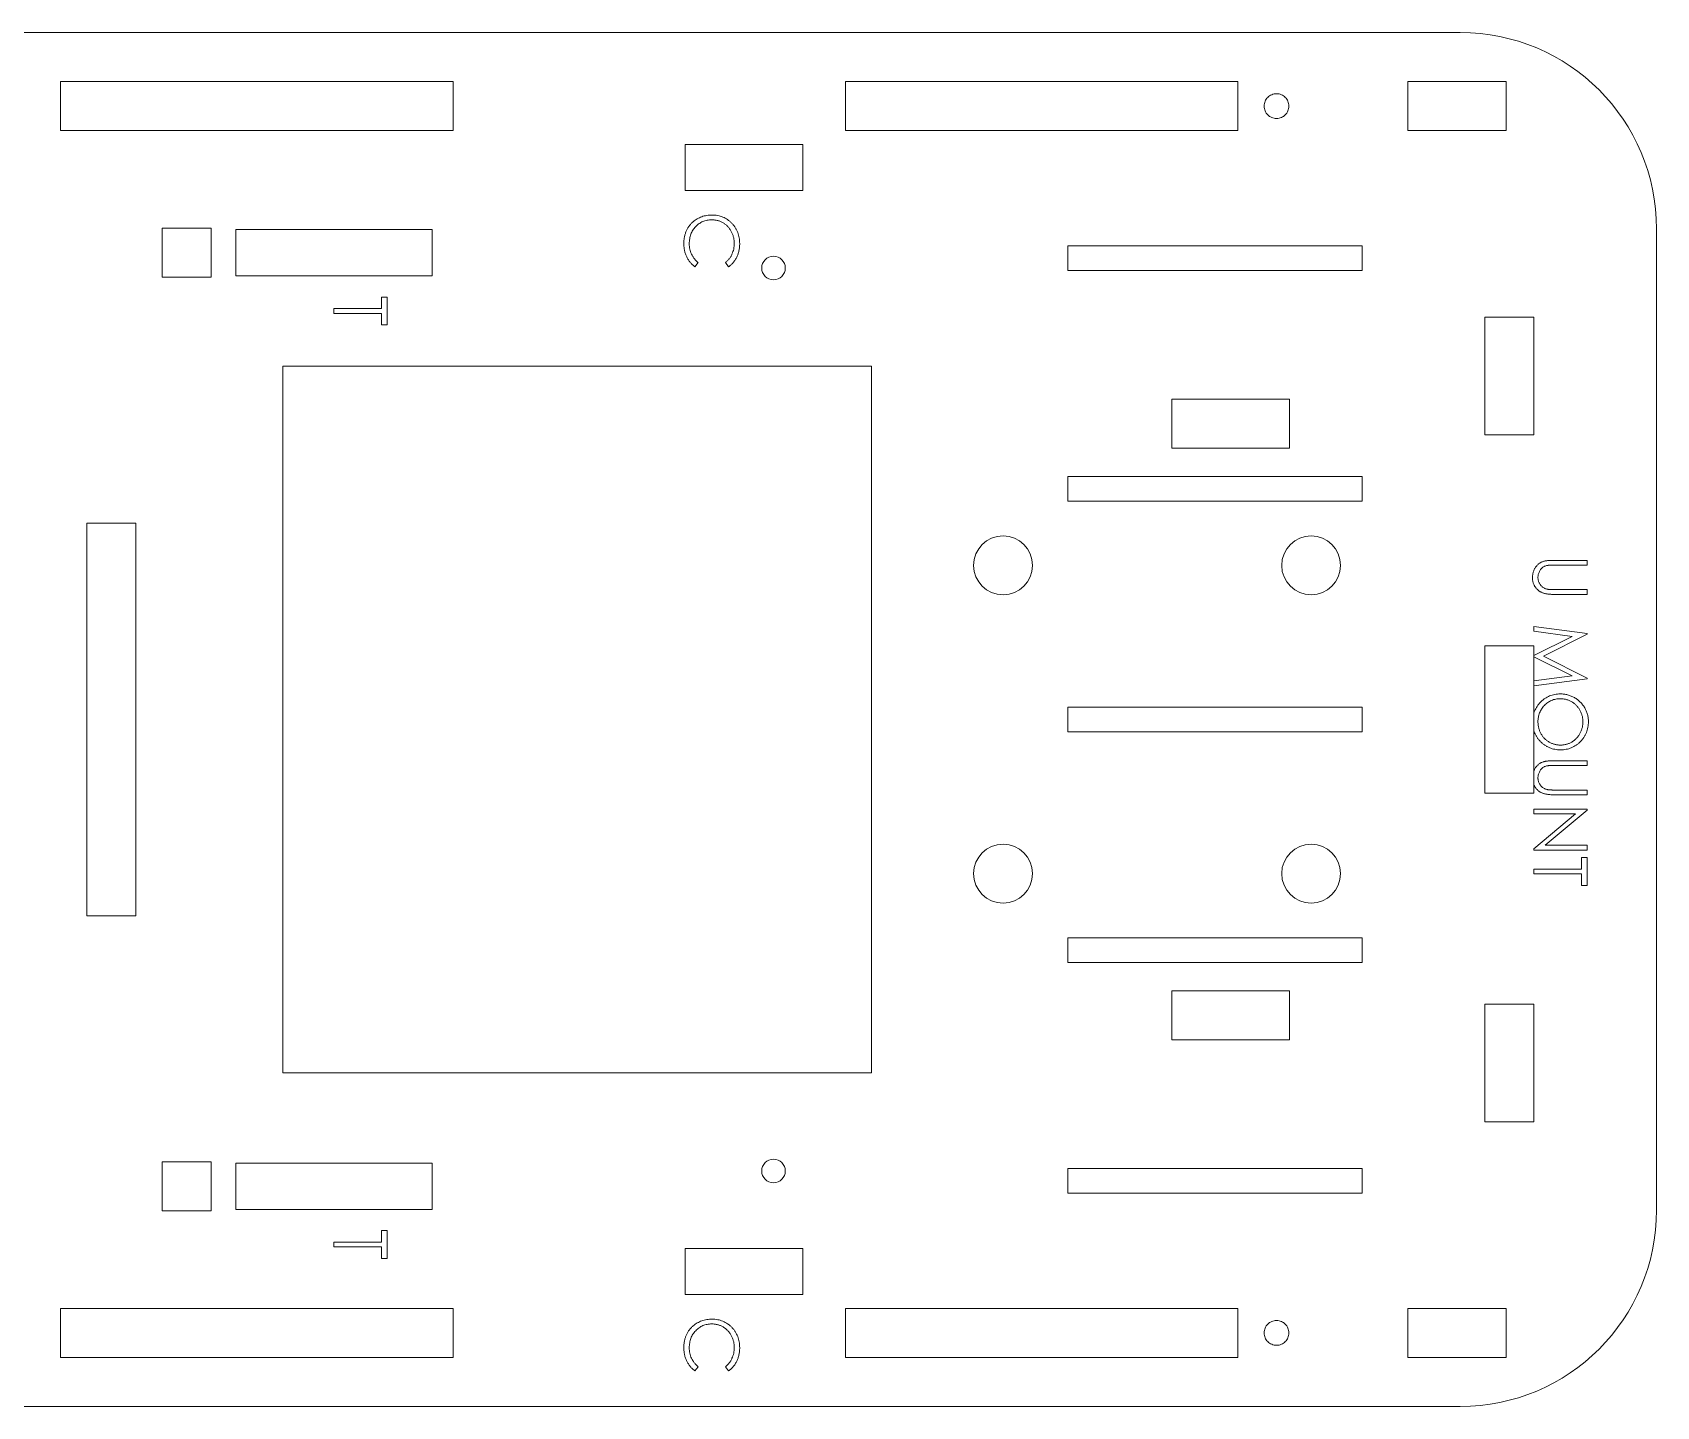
# Model space of a CAD drawing. Header units: inches. Extents: x -7.2 to 7.2, y -3.5 to 3.5.
# Drawn here: x -1.13 to 7.15, y -3.5 to 3.5 of the extents above; entities that cross this region are included whole.
import ezdxf

# ---------------------------------------------------------------- set-up
doc = ezdxf.new("R2010")
doc.units = ezdxf.units.IN
doc.header["$MEASUREMENT"] = 0
doc.linetypes.add('CENTERX2', pattern=[0.8, 0.5, -0.1, 0.1, -0.1])

msp = doc.modelspace()

# ---------------------------------------------------------------- linework, layer by layer
at = {"color": 1, "linetype": 'Continuous', "lineweight": 5}
for p, q in [((6.15, 3.5), (-6.15, 3.5)), ((1.0167, 3.25), (-0.9833, 3.25)), ((-0.9833, 3), (-0.9833, 3.25)), ((1.0167, 3.25), (-0.9833, 3.25)), ((-0.9833, 3.25), (-0.9833, 3)), ((1.0167, 3), (1.0167, 3.25)), ((1.0167, 3), (1.0167, 3.25)), ((5.0167, 3.25), (3.0167, 3.25)), ((3.0167, 3), (3.0167, 3.25)), ((5.0167, 3.25), (3.0167, 3.25)), ((3.0167, 3.25), (3.0167, 3)), ((5.0167, 3), (5.0167, 3.25)), ((5.0167, 3), (5.0167, 3.25)), ((6.3833, 3.25), (5.8833, 3.25)), ((5.8833, 3.25), (5.8833, 3)), ((6.3833, 3), (6.3833, 3.25)), ((1.0167, 3), (-0.9833, 3)), ((-0.9833, 3), (1.0167, 3)), ((5.0167, 3), (3.0167, 3)), ((3.0167, 3), (5.0167, 3)), ((5.8833, 3), (6.3833, 3)), ((2.2, 2.93), (2.2, 2.695)), ((2.8, 2.93), (2.2, 2.93)), ((2.8, 2.695), (2.8, 2.93)), ((2.2, 2.695), (2.8, 2.695)), ((-0.215, 2.5031), (-0.465, 2.5031)), ((-0.465, 2.5031), (-0.465, 2.2531)), ((-0.215, 2.2531), (-0.215, 2.5031)), ((-0.09, 2.4961), (-0.09, 2.2601)), ((0.91, 2.4961), (-0.09, 2.4961)), ((0.91, 2.2601), (0.91, 2.4961)), ((7.15, -2.5), (7.15, 2.5)), ((5.65, 2.4125), (4.15, 2.4125)), ((4.15, 2.4125), (4.15, 2.2875)), ((5.65, 2.2875), (5.65, 2.4125)), ((-0.465, 2.2531), (-0.215, 2.2531)), ((-0.09, 2.2601), (0.91, 2.2601)), ((4.15, 2.2875), (5.65, 2.2875)), ((6.525, 2.05), (6.275, 2.05)), ((6.275, 2.05), (6.275, 1.45)), ((6.525, 1.45), (6.525, 2.05)), ((3.15, 1.8), (0.15, 1.8)), ((0.15, 1.8), (0.15, -1.8)), ((3.15, -1.8), (3.15, 1.8)), ((5.28, 1.632), (4.68, 1.632)), ((4.68, 1.632), (4.68, 1.382)), ((5.28, 1.382), (5.28, 1.632)), ((6.275, 1.45), (6.525, 1.45)), ((4.68, 1.382), (5.28, 1.382)), ((5.65, 1.2375), (4.15, 1.2375)), ((4.15, 1.2375), (4.15, 1.1125)), ((5.65, 1.1125), (5.65, 1.2375)), ((4.15, 1.1125), (5.65, 1.1125)), ((-0.6, 1), (-0.85, 1)), ((-0.85, 1), (-0.85, -1)), ((-0.6, -1), (-0.6, 1)), ((6.525, 0.375), (6.275, 0.375)), ((6.275, 0.375), (6.275, -0.375)), ((6.525, -0.375), (6.525, 0.375)), ((5.65, 0.0625), (4.15, 0.0625)), ((4.15, 0.0625), (4.15, -0.0625)), ((5.65, -0.0625), (5.65, 0.0625)), ((4.15, -0.0625), (5.65, -0.0625)), ((6.275, -0.375), (6.525, -0.375)), ((6.525, -0.6649), (6.525, -0.6594)), ((-0.85, -1), (-0.6, -1)), ((5.65, -1.1125), (4.15, -1.1125)), ((4.15, -1.1125), (4.15, -1.2375)), ((5.65, -1.2375), (5.65, -1.1125)), ((4.15, -1.2375), (5.65, -1.2375)), ((5.28, -1.382), (4.68, -1.382)), ((4.68, -1.382), (4.68, -1.632)), ((5.28, -1.632), (5.28, -1.382)), ((6.525, -1.45), (6.275, -1.45)), ((6.275, -1.45), (6.275, -2.05)), ((6.525, -2.05), (6.525, -1.45)), ((4.68, -1.632), (5.28, -1.632)), ((0.15, -1.8), (3.15, -1.8)), ((6.275, -2.05), (6.525, -2.05)), ((-0.215, -2.2531), (-0.465, -2.2531)), ((-0.465, -2.2531), (-0.465, -2.5031)), ((-0.215, -2.5031), (-0.215, -2.2531)), ((0.91, -2.2601), (-0.09, -2.2601)), ((-0.09, -2.2601), (-0.09, -2.4961)), ((0.91, -2.4961), (0.91, -2.2601)), ((5.65, -2.2875), (4.15, -2.2875)), ((4.15, -2.2875), (4.15, -2.4125)), ((5.65, -2.4125), (5.65, -2.2875)), ((4.15, -2.4125), (5.65, -2.4125)), ((-0.465, -2.5031), (-0.215, -2.5031)), ((-0.09, -2.4961), (0.91, -2.4961)), ((2.8, -2.695), (2.2, -2.695)), ((2.2, -2.695), (2.2, -2.93)), ((2.8, -2.93), (2.8, -2.695)), ((2.2, -2.93), (2.8, -2.93)), ((1.0167, -3), (-0.9833, -3)), ((-0.9833, -3.25), (-0.9833, -3)), ((1.0167, -3), (-0.9833, -3)), ((-0.9833, -3), (-0.9833, -3.25)), ((1.0167, -3.25), (1.0167, -3)), ((1.0167, -3.25), (1.0167, -3)), ((5.0167, -3), (3.0167, -3)), ((3.0167, -3.25), (3.0167, -3)), ((5.0167, -3), (3.0167, -3)), ((3.0167, -3), (3.0167, -3.25)), ((5.0167, -3.25), (5.0167, -3)), ((5.0167, -3.25), (5.0167, -3)), ((6.3833, -3), (5.8833, -3)), ((5.8833, -3), (5.8833, -3.25)), ((6.3833, -3.25), (6.3833, -3)), ((1.0167, -3.25), (-0.9833, -3.25)), ((-0.9833, -3.25), (1.0167, -3.25)), ((5.0167, -3.25), (3.0167, -3.25)), ((3.0167, -3.25), (5.0167, -3.25)), ((5.8833, -3.25), (6.3833, -3.25)), ((-6.15, -3.5), (6.15, -3.5))]:
    msp.add_line(p, q, dxfattribs=at)
at = {"color": 2, "linetype": 'Continuous', "lineweight": 5}
for p, q in [((2.266, 2.3274), (2.2499, 2.3061)), ((2.4211, 2.3061), (2.4049, 2.3274)), ((0.6531, 2.1524), (0.6808, 2.1524)), ((0.6531, 2.0934), (0.6531, 2.1524)), ((0.6808, 2.1524), (0.6808, 2.0101)), ((0.41, 2.0691), (0.41, 2.0934)), ((0.41, 2.0934), (0.6531, 2.0934)), ((0.6531, 2.0691), (0.41, 2.0691)), ((0.6531, 2.0101), (0.6531, 2.0691)), ((0.6808, 2.0101), (0.6531, 2.0101)), ((6.6323, 0.8108), (6.7958, 0.8108)), ((6.7958, 0.7865), (6.6336, 0.7865)), ((6.7958, 0.8108), (6.7958, 0.7865)), ((6.7958, 0.6372), (6.6323, 0.6372)), ((6.6336, 0.6615), (6.7958, 0.6615)), ((6.7958, 0.6615), (6.7958, 0.6372)), ((6.525, 0.474), (6.7958, 0.4382)), ((6.525, 0.4495), (6.525, 0.474)), ((6.7203, 0.4236), (6.525, 0.4495)), ((6.525, 0.3255), (6.7203, 0.4236)), ((6.7958, 0.4347), (6.5736, 0.3229)), ((6.7958, 0.4382), (6.7958, 0.4347)), ((6.7199, 0.2222), (6.525, 0.32)), ((6.5736, 0.3229), (6.7958, 0.2114)), ((6.525, 0.1963), (6.7199, 0.2222)), ((6.7958, 0.2078), (6.525, 0.1719)), ((6.7958, 0.2114), (6.7958, 0.2078)), ((6.6323, -0.2101), (6.7958, -0.2101)), ((6.7958, -0.2344), (6.6336, -0.2344)), ((6.7958, -0.2101), (6.7958, -0.2344)), ((6.7958, -0.3837), (6.6323, -0.3837)), ((6.6336, -0.3594), (6.7958, -0.3594)), ((6.7958, -0.3594), (6.7958, -0.3837)), ((6.525, -0.4566), (6.7958, -0.4566)), ((6.525, -0.4809), (6.525, -0.4566)), ((6.525, -0.6594), (6.7377, -0.4809)), ((6.7377, -0.4809), (6.525, -0.4809)), ((6.7958, -0.4617), (6.5827, -0.6406)), ((6.7958, -0.4566), (6.7958, -0.4617)), ((6.5827, -0.6406), (6.7958, -0.6406)), ((6.7958, -0.6406), (6.7958, -0.6649)), ((6.7958, -0.6649), (6.525, -0.6649)), ((6.7681, -0.7031), (6.7958, -0.7031)), ((6.7681, -0.7622), (6.7681, -0.7031)), ((6.7958, -0.7031), (6.7958, -0.8455)), ((6.525, -0.7865), (6.525, -0.7622)), ((6.525, -0.7622), (6.7681, -0.7622)), ((6.7681, -0.7865), (6.525, -0.7865)), ((6.7681, -0.8455), (6.7681, -0.7865)), ((6.7958, -0.8455), (6.7681, -0.8455)), ((0.6531, -2.6037), (0.6808, -2.6037)), ((0.6531, -2.6627), (0.6531, -2.6037)), ((0.6808, -2.6037), (0.6808, -2.7461)), ((0.41, -2.687), (0.41, -2.6627)), ((0.41, -2.6627), (0.6531, -2.6627)), ((0.6531, -2.687), (0.41, -2.687)), ((0.6531, -2.7461), (0.6531, -2.687)), ((0.6808, -2.7461), (0.6531, -2.7461)), ((2.266, -3.2976), (2.2499, -3.3189)), ((2.4211, -3.3189), (2.4049, -3.2976))]:
    msp.add_line(p, q, dxfattribs=at)
at = {"color": 1, "linetype": 'CENTERX2', "lineweight": 5}
for centre in [(5.2135, 3.125), (5.2135, -3.125)]:
    msp.add_circle(centre, 0.063, dxfattribs=at)
at = {"color": 1, "linetype": 'Continuous', "lineweight": 5}
for centre, radius in [((2.65, 2.3), 0.06), ((3.82, 0.785), 0.15), ((5.39, 0.785), 0.15), ((3.82, -0.785), 0.15), ((5.39, -0.785), 0.15), ((2.65, -2.3), 0.06)]:
    msp.add_circle(centre, radius, dxfattribs=at)
for centre, start, end in [((6.15, 2.5), 0, 90), ((6.15, -2.5), 270, 0)]:
    msp.add_arc(centre, 1, start, end, dxfattribs=at)
at = {"color": 2, "linetype": 'Continuous', "lineweight": 5}
for points, knots in [([(2.2404, 2.5357), (2.2438, 2.5384), (2.2505, 2.5439), (2.2613, 2.5508), (2.2727, 2.5568), (2.2845, 2.5616), (2.2969, 2.5654), (2.3098, 2.568), (2.3232, 2.5697), (2.3324, 2.5699), (2.337, 2.57)], [0, 0, 0, 0, 0.1243285, 0.247156, 0.3687797, 0.4907339, 0.6136138, 0.7389576, 0.8673106, 1, 1, 1, 1]), ([(2.337, 2.57), (2.3419, 2.5699), (2.3514, 2.5696), (2.3655, 2.5676), (2.379, 2.5644), (2.3919, 2.5599), (2.4041, 2.554), (2.4158, 2.5468), (2.4269, 2.5383), (2.4373, 2.5286), (2.4468, 2.5179), (2.4551, 2.5065), (2.4621, 2.4944), (2.4679, 2.4817), (2.4723, 2.4682), (2.4755, 2.4542), (2.4774, 2.4394), (2.4777, 2.4294), (2.4778, 2.4243)], [0, 0, 0, 0, 0.064556, 0.127011, 0.18795, 0.247928, 0.307764, 0.368249, 0.429483, 0.492755, 0.556268, 0.618226, 0.679663, 0.741252, 0.80342, 0.866819, 0.93233, 1, 1, 1, 1]), ([(2.1931, 2.4239), (2.1931, 2.4269), (2.1931, 2.4326), (2.1938, 2.4411), (2.1947, 2.4494), (2.196, 2.4574), (2.1976, 2.4653), (2.1997, 2.4728), (2.202, 2.4802), (2.2048, 2.4873), (2.2079, 2.4942), (2.2115, 2.5008), (2.2154, 2.5072), (2.2196, 2.5134), (2.2243, 2.5193), (2.2293, 2.525), (2.2346, 2.5305), (2.2385, 2.5339), (2.2404, 2.5357)], [0, 0, 0, 0, 0.0696628, 0.1377496, 0.2039167, 0.2687799, 0.3324137, 0.3947535, 0.45618, 0.5169956, 0.5773959, 0.6371983, 0.6969992, 0.7567562, 0.8165539, 0.876948, 0.9381318, 1, 1, 1, 1]), ([(2.3351, 2.5457), (2.3311, 2.5456), (2.3233, 2.5454), (2.3118, 2.5437), (2.3007, 2.5411), (2.2903, 2.5372), (2.2802, 2.5324), (2.2708, 2.5264), (2.2617, 2.5194), (2.2534, 2.5113), (2.2458, 2.5024), (2.2391, 2.4929), (2.2335, 2.4828), (2.2288, 2.4722), (2.2252, 2.461), (2.2227, 2.4492), (2.2211, 2.4368), (2.2209, 2.4284), (2.2208, 2.4241)], [0, 0, 0, 0, 0.064323, 0.12629, 0.186726, 0.246146, 0.305576, 0.365429, 0.426326, 0.48884, 0.551725, 0.613919, 0.675484, 0.737334, 0.800229, 0.864502, 0.931041, 1, 1, 1, 1]), ([(2.45, 2.4258), (2.45, 2.4285), (2.4499, 2.4339), (2.4491, 2.4419), (2.4479, 2.4498), (2.4462, 2.4575), (2.444, 2.4651), (2.4415, 2.4725), (2.4383, 2.4797), (2.4347, 2.4868), (2.4307, 2.4936), (2.4264, 2.5), (2.4217, 2.5061), (2.4167, 2.5117), (2.4114, 2.5169), (2.4057, 2.5218), (2.3997, 2.5262), (2.3934, 2.5303), (2.3868, 2.5339), (2.3801, 2.5371), (2.3731, 2.5398), (2.3659, 2.5419), (2.3585, 2.5436), (2.3509, 2.5448), (2.3431, 2.5456), (2.3378, 2.5457), (2.3351, 2.5457)], [0, 0, 0, 0, 0.043958, 0.087509, 0.130473, 0.173052, 0.215425, 0.257675, 0.300181, 0.343153, 0.38596, 0.427724, 0.468859, 0.509536, 0.549725, 0.589825, 0.630254, 0.67072, 0.711239, 0.751608, 0.791759, 0.832446, 0.873309, 0.914536, 0.95692, 1, 1, 1, 1]), ([(2.2499, 2.3061), (2.2477, 2.3078), (2.2432, 2.3112), (2.237, 2.3168), (2.2312, 2.3226), (2.2258, 2.3288), (2.2206, 2.3352), (2.216, 2.342), (2.2117, 2.3491), (2.2078, 2.3564), (2.2043, 2.3641), (2.2013, 2.372), (2.1988, 2.3801), (2.1967, 2.3885), (2.195, 2.397), (2.1939, 2.4058), (2.1932, 2.4148), (2.1931, 2.4209), (2.1931, 2.4239)], [0, 0, 0, 0, 0.061672, 0.123049, 0.183469, 0.243719, 0.304269, 0.364851, 0.425591, 0.487034, 0.548861, 0.611156, 0.673539, 0.73697, 0.800792, 0.866017, 0.932103, 1, 1, 1, 1]), ([(2.2208, 2.4241), (2.221, 2.4194), (2.2212, 2.4101), (2.2234, 2.3964), (2.2269, 2.3834), (2.2319, 2.3709), (2.2383, 2.359), (2.2461, 2.3478), (2.2553, 2.3371), (2.2624, 2.3307), (2.266, 2.3274)], [0, 0, 0, 0, 0.128515, 0.252949, 0.374755, 0.49594, 0.617181, 0.740909, 0.867811, 1, 1, 1, 1]), ([(2.4049, 2.3274), (2.4067, 2.3289), (2.4103, 2.3319), (2.4153, 2.3368), (2.42, 2.3418), (2.4245, 2.3471), (2.4284, 2.3526), (2.4322, 2.3583), (2.4355, 2.3643), (2.4396, 2.3726), (2.4438, 2.3834), (2.4474, 2.397), (2.4496, 2.4112), (2.4499, 2.4209), (2.45, 2.4258)], [0, 0, 0, 0, 0.063163, 0.125475, 0.187121, 0.248294, 0.309295, 0.36985, 0.430973, 0.492456, 0.616148, 0.740844, 0.868183, 1, 1, 1, 1]), ([(2.4778, 2.4243), (2.4777, 2.4212), (2.4777, 2.415), (2.4769, 2.4059), (2.4757, 2.397), (2.4741, 2.3884), (2.4721, 2.3799), (2.4695, 2.3717), (2.4664, 2.3638), (2.463, 2.356), (2.459, 2.3486), (2.4548, 2.3415), (2.4501, 2.3347), (2.4451, 2.3283), (2.4396, 2.3222), (2.4339, 2.3164), (2.4277, 2.3111), (2.4233, 2.3078), (2.4211, 2.3061)], [0, 0, 0, 0, 0.068544, 0.135676, 0.201205, 0.265669, 0.329637, 0.392763, 0.455062, 0.517479, 0.579139, 0.640086, 0.700207, 0.759818, 0.819637, 0.879361, 0.939515, 1, 1, 1, 1]), ([(6.5181, 0.7213), (6.5181, 0.7239), (6.5182, 0.729), (6.5189, 0.7365), (6.5202, 0.7438), (6.5218, 0.7508), (6.5241, 0.7574), (6.5267, 0.7638), (6.53, 0.7699), (6.5336, 0.7757), (6.5376, 0.7811), (6.5421, 0.7861), (6.5468, 0.7906), (6.5518, 0.7946), (6.5572, 0.7982), (6.5629, 0.8012), (6.5689, 0.8039), (6.5731, 0.8052), (6.5752, 0.8059)], [0, 0, 0, 0, 0.071175, 0.139644, 0.206317, 0.271373, 0.335418, 0.398076, 0.460608, 0.52297, 0.584716, 0.644895, 0.704291, 0.762998, 0.821087, 0.880104, 0.939388, 1, 1, 1, 1]), ([(6.5975, 0.7854), (6.595, 0.785), (6.5901, 0.7842), (6.583, 0.7822), (6.5767, 0.7794), (6.5709, 0.7761), (6.5657, 0.7718), (6.5609, 0.7666), (6.5567, 0.7604), (6.5529, 0.7534), (6.5498, 0.7458), (6.5475, 0.7382), (6.5461, 0.7304), (6.5459, 0.7252), (6.5458, 0.7227)], [0, 0, 0, 0, 0.086327, 0.16779, 0.244467, 0.318486, 0.392246, 0.469994, 0.553842, 0.64429, 0.736838, 0.826144, 0.913667, 1, 1, 1, 1]), ([(6.5752, 0.8059), (6.5766, 0.8063), (6.5798, 0.8072), (6.5849, 0.8081), (6.5909, 0.8089), (6.5976, 0.8097), (6.6052, 0.8101), (6.6135, 0.8105), (6.6226, 0.8108), (6.6289, 0.8108), (6.6323, 0.8108)], [0, 0, 0, 0, 0.07813, 0.169465, 0.274335, 0.39211, 0.523687, 0.668365, 0.827132, 1, 1, 1, 1]), ([(6.6336, 0.7865), (6.6313, 0.7865), (6.6269, 0.7865), (6.6207, 0.7864), (6.6152, 0.7863), (6.6103, 0.7862), (6.6062, 0.786), (6.6027, 0.7859), (6.5999, 0.7857), (6.5982, 0.7855), (6.5975, 0.7854)], [0, 0, 0, 0, 0.191079, 0.362605, 0.516099, 0.650038, 0.765977, 0.862374, 0.940842, 1, 1, 1, 1]), ([(6.6323, 0.6372), (6.6293, 0.6372), (6.6236, 0.6372), (6.6151, 0.6375), (6.6071, 0.6381), (6.5996, 0.6389), (6.5924, 0.6397), (6.5858, 0.641), (6.5795, 0.6423), (6.5736, 0.6439), (6.5681, 0.6459), (6.5627, 0.6482), (6.5576, 0.651), (6.5526, 0.6543), (6.5478, 0.6579), (6.5432, 0.662), (6.5387, 0.6665), (6.5345, 0.6714), (6.5307, 0.6766), (6.5273, 0.6822), (6.5244, 0.6881), (6.5221, 0.6942), (6.5203, 0.7006), (6.519, 0.7073), (6.5182, 0.7142), (6.5181, 0.7189), (6.5181, 0.7213)], [0, 0, 0, 0, 0.054849, 0.10704, 0.156951, 0.203957, 0.248404, 0.290446, 0.330373, 0.367763, 0.403841, 0.439849, 0.476289, 0.51278, 0.550262, 0.588152, 0.62741, 0.667737, 0.708183, 0.748633, 0.78881, 0.829491, 0.870394, 0.912229, 0.955554, 1, 1, 1, 1]), ([(6.5458, 0.7227), (6.5459, 0.7204), (6.5461, 0.716), (6.5471, 0.7095), (6.549, 0.7031), (6.5513, 0.6969), (6.5545, 0.691), (6.5582, 0.6856), (6.5624, 0.6806), (6.5671, 0.6762), (6.5725, 0.6723), (6.5783, 0.669), (6.5847, 0.6663), (6.5892, 0.6649), (6.5915, 0.6642)], [0, 0, 0, 0, 0.082876, 0.165273, 0.247718, 0.331469, 0.415206, 0.496278, 0.577562, 0.658179, 0.739704, 0.823824, 0.909492, 1, 1, 1, 1]), ([(6.5915, 0.6642), (6.5925, 0.664), (6.5946, 0.6635), (6.5982, 0.663), (6.6024, 0.6625), (6.6074, 0.6621), (6.613, 0.6618), (6.6192, 0.6616), (6.6262, 0.6615), (6.631, 0.6615), (6.6336, 0.6615)], [0, 0, 0, 0, 0.069835, 0.155621, 0.257802, 0.373811, 0.506402, 0.655564, 0.820079, 1, 1, 1, 1]), ([(6.525, 0.0336), (6.526, 0.0367), (6.5287, 0.0441), (6.534, 0.0553), (6.5411, 0.0672), (6.5496, 0.0784), (6.5592, 0.089), (6.5697, 0.0986), (6.5808, 0.1071), (6.5926, 0.1142), (6.6049, 0.1201), (6.6177, 0.1247), (6.6311, 0.1278), (6.645, 0.1299), (6.6544, 0.1301), (6.6592, 0.1302)], [0.2095094, 0.2095094, 0.2095094, 0.2095094, 0.2534751, 0.314589, 0.3760953, 0.4388449, 0.5030903, 0.56732, 0.6296819, 0.6909805, 0.7514363, 0.8119927, 0.8731418, 0.9356315, 1, 1, 1, 1]), ([(6.6593, 0.1059), (6.6554, 0.1058), (6.6477, 0.1056), (6.6364, 0.1039), (6.6256, 0.1013), (6.6153, 0.0974), (6.6053, 0.0926), (6.5959, 0.0867), (6.587, 0.0796), (6.5786, 0.0716), (6.5709, 0.0628), (6.5642, 0.0535), (6.5585, 0.0437), (6.5539, 0.0335), (6.5502, 0.0229), (6.5477, 0.0118), (6.5461, 0.0002), (6.5459, -0.0076), (6.5458, -0.0116)], [0, 0, 0, 0, 0.064504, 0.126899, 0.187747, 0.24815, 0.308586, 0.369583, 0.431827, 0.49618, 0.560668, 0.623504, 0.68526, 0.746537, 0.808327, 0.870486, 0.934317, 1, 1, 1, 1]), ([(6.6592, 0.1302), (6.6624, 0.1302), (6.6688, 0.1301), (6.6784, 0.1291), (6.6877, 0.1277), (6.6969, 0.1256), (6.7059, 0.1229), (6.7147, 0.1196), (6.7233, 0.1159), (6.7317, 0.1114), (6.7398, 0.1065), (6.7475, 0.1012), (6.7547, 0.0954), (6.7615, 0.0892), (6.7677, 0.0825), (6.7736, 0.0754), (6.7791, 0.0679), (6.784, 0.06), (6.7885, 0.0518), (6.7922, 0.0434), (6.7955, 0.0349), (6.7981, 0.0261), (6.8002, 0.0172), (6.8017, 0.0082), (6.8027, -0.0011), (6.8027, -0.0073), (6.8028, -0.0104)], [0, 0, 0, 0, 0.043213, 0.085881, 0.128132, 0.170168, 0.211938, 0.253861, 0.29602, 0.338574, 0.38115, 0.422821, 0.464245, 0.505121, 0.54615, 0.587164, 0.628522, 0.670271, 0.71197, 0.753242, 0.794029, 0.83487, 0.875486, 0.916539, 0.958, 1, 1, 1, 1]), ([(6.775, -0.0116), (6.775, -0.009), (6.7749, -0.0039), (6.7741, 0.0037), (6.7729, 0.0112), (6.7712, 0.0186), (6.769, 0.0259), (6.7663, 0.0331), (6.7632, 0.0402), (6.7595, 0.0471), (6.7556, 0.0538), (6.7512, 0.0602), (6.7464, 0.0662), (6.7414, 0.0718), (6.736, 0.077), (6.7303, 0.0819), (6.7242, 0.0863), (6.7178, 0.0904), (6.7112, 0.094), (6.7044, 0.0973), (6.6973, 0.0999), (6.69, 0.1021), (6.6826, 0.1039), (6.675, 0.105), (6.6673, 0.1058), (6.662, 0.1059), (6.6593, 0.1059)], [0, 0, 0, 0, 0.042024, 0.083647, 0.124987, 0.166252, 0.207707, 0.24936, 0.291742, 0.334482, 0.3772, 0.419541, 0.46103, 0.502083, 0.542879, 0.58379, 0.624854, 0.666216, 0.707392, 0.74855, 0.789649, 0.830735, 0.872067, 0.913991, 0.956497, 1, 1, 1, 1]), ([(6.6605, -0.1545), (6.6557, -0.1544), (6.6461, -0.1542), (6.632, -0.1521), (6.6184, -0.149), (6.6054, -0.1444), (6.593, -0.1386), (6.5812, -0.1314), (6.5699, -0.123), (6.5594, -0.1134), (6.5497, -0.103), (6.5412, -0.0917), (6.534, -0.0799), (6.5288, -0.0687), (6.526, -0.0613), (6.525, -0.0582)], [0, 0, 0, 0, 0.0652225, 0.128561, 0.1903086, 0.2513624, 0.3123682, 0.3737656, 0.4362592, 0.5003909, 0.5645069, 0.6269518, 0.6884747, 0.7492613, 0.7931064, 0.7931064, 0.7931064, 0.7931064]), ([(6.5458, -0.0116), (6.5459, -0.0143), (6.5459, -0.0196), (6.5467, -0.0275), (6.5479, -0.0353), (6.5496, -0.0429), (6.5517, -0.0503), (6.5542, -0.0576), (6.5573, -0.0647), (6.5608, -0.0717), (6.5648, -0.0784), (6.5691, -0.0847), (6.5737, -0.0907), (6.5788, -0.0963), (6.5841, -0.1015), (6.5898, -0.1063), (6.5958, -0.1108), (6.6022, -0.1148), (6.6089, -0.1184), (6.6157, -0.1216), (6.6228, -0.1243), (6.63, -0.1264), (6.6374, -0.1281), (6.6449, -0.1293), (6.6527, -0.1301), (6.6579, -0.1302), (6.6606, -0.1302)], [0, 0, 0, 0, 0.043634, 0.08654, 0.129181, 0.171441, 0.213422, 0.255273, 0.297378, 0.33995, 0.382358, 0.423721, 0.464872, 0.505574, 0.546006, 0.586382, 0.627054, 0.668262, 0.709541, 0.750421, 0.79109, 0.832022, 0.873132, 0.914608, 0.956955, 1, 1, 1, 1]), ([(6.8028, -0.0104), (6.8027, -0.0154), (6.8024, -0.0253), (6.8005, -0.0398), (6.7972, -0.0536), (6.7928, -0.0669), (6.7869, -0.0794), (6.7798, -0.0914), (6.7714, -0.1027), (6.7618, -0.1133), (6.7513, -0.123), (6.7401, -0.1314), (6.7283, -0.1385), (6.7159, -0.1444), (6.7029, -0.149), (6.6893, -0.1521), (6.6751, -0.1542), (6.6654, -0.1544), (6.6605, -0.1545)], [0, 0, 0, 0, 0.066568, 0.130745, 0.193406, 0.254981, 0.316103, 0.377249, 0.439386, 0.503132, 0.566684, 0.628244, 0.689101, 0.749353, 0.810176, 0.871614, 0.934871, 1, 1, 1, 1]), ([(6.6606, -0.1302), (6.6632, -0.1302), (6.6684, -0.1301), (6.6761, -0.1293), (6.6836, -0.1281), (6.691, -0.1264), (6.6981, -0.1243), (6.705, -0.1216), (6.7117, -0.1184), (6.7183, -0.1148), (6.7246, -0.1108), (6.7306, -0.1063), (6.7362, -0.1014), (6.7416, -0.0962), (6.7466, -0.0905), (6.7512, -0.0844), (6.7556, -0.078), (6.7595, -0.0712), (6.7632, -0.0642), (6.7663, -0.057), (6.769, -0.0497), (6.7712, -0.0423), (6.7729, -0.0347), (6.7741, -0.0271), (6.7749, -0.0194), (6.775, -0.0142), (6.775, -0.0116)], [0, 0, 0, 0, 0.042915, 0.08513, 0.126474, 0.167454, 0.207977, 0.248251, 0.288752, 0.329672, 0.370539, 0.411131, 0.451821, 0.492409, 0.533489, 0.575266, 0.617444, 0.660675, 0.703944, 0.746872, 0.789084, 0.831392, 0.873237, 0.915165, 0.95738, 1, 1, 1, 1]), ([(6.525, -0.2613), (6.5256, -0.2599), (6.5271, -0.2563), (6.53, -0.2509), (6.5336, -0.2451), (6.5376, -0.2397), (6.5421, -0.2348), (6.5468, -0.2302), (6.5518, -0.2262), (6.5572, -0.2227), (6.5629, -0.2196), (6.5689, -0.2169), (6.5731, -0.2156), (6.5752, -0.2149)], [0.3559014, 0.3559014, 0.3559014, 0.3559014, 0.3980763, 0.4606079, 0.5229695, 0.5847157, 0.6448949, 0.7042906, 0.7629982, 0.8210874, 0.8801039, 0.9393885, 1, 1, 1, 1]), ([(6.5975, -0.2355), (6.595, -0.2359), (6.5901, -0.2366), (6.583, -0.2386), (6.5767, -0.2414), (6.5709, -0.2447), (6.5657, -0.2491), (6.5609, -0.2542), (6.5567, -0.2605), (6.5529, -0.2675), (6.5498, -0.275), (6.5475, -0.2827), (6.5461, -0.2904), (6.5459, -0.2956), (6.5458, -0.2982)], [0, 0, 0, 0, 0.086327, 0.16779, 0.244467, 0.318486, 0.392246, 0.469994, 0.553842, 0.64429, 0.736838, 0.826144, 0.913667, 1, 1, 1, 1]), ([(6.5752, -0.2149), (6.5766, -0.2145), (6.5798, -0.2136), (6.5849, -0.2127), (6.5909, -0.2119), (6.5976, -0.2112), (6.6052, -0.2107), (6.6135, -0.2104), (6.6226, -0.2101), (6.6289, -0.2101), (6.6323, -0.2101)], [0, 0, 0, 0, 0.07813, 0.169465, 0.274335, 0.39211, 0.523687, 0.668365, 0.827132, 1, 1, 1, 1]), ([(6.6336, -0.2344), (6.6313, -0.2344), (6.6269, -0.2344), (6.6207, -0.2344), (6.6152, -0.2345), (6.6103, -0.2346), (6.6062, -0.2348), (6.6027, -0.2349), (6.5999, -0.2351), (6.5982, -0.2354), (6.5975, -0.2355)], [0, 0, 0, 0, 0.191079, 0.362605, 0.516099, 0.650038, 0.765977, 0.862374, 0.940842, 1, 1, 1, 1]), ([(6.5458, -0.2982), (6.5459, -0.3004), (6.5461, -0.3048), (6.5471, -0.3113), (6.549, -0.3177), (6.5513, -0.324), (6.5545, -0.3298), (6.5582, -0.3353), (6.5624, -0.3402), (6.5671, -0.3446), (6.5725, -0.3485), (6.5783, -0.3518), (6.5847, -0.3546), (6.5892, -0.3559), (6.5915, -0.3566)], [0, 0, 0, 0, 0.082876, 0.165273, 0.247718, 0.331469, 0.415206, 0.496278, 0.577562, 0.658179, 0.739704, 0.823824, 0.909492, 1, 1, 1, 1]), ([(6.6323, -0.3837), (6.6293, -0.3837), (6.6236, -0.3836), (6.6151, -0.3833), (6.6071, -0.3828), (6.5996, -0.382), (6.5924, -0.3811), (6.5858, -0.3799), (6.5795, -0.3786), (6.5736, -0.3769), (6.5681, -0.375), (6.5627, -0.3726), (6.5576, -0.3698), (6.5526, -0.3666), (6.5478, -0.363), (6.5432, -0.3588), (6.5387, -0.3543), (6.5345, -0.3494), (6.5307, -0.3442), (6.5275, -0.3389), (6.5257, -0.3354), (6.525, -0.3338)], [0, 0, 0, 0, 0.0548485, 0.1070402, 0.1569511, 0.2039569, 0.2484038, 0.2904463, 0.3303728, 0.3677632, 0.4038407, 0.4398491, 0.4762889, 0.5127798, 0.5502625, 0.5881522, 0.6274096, 0.6677367, 0.708183, 0.7486334, 0.7814277, 0.7814277, 0.7814277, 0.7814277]), ([(6.5915, -0.3566), (6.5925, -0.3568), (6.5946, -0.3574), (6.5982, -0.3578), (6.6024, -0.3583), (6.6074, -0.3587), (6.613, -0.359), (6.6192, -0.3592), (6.6262, -0.3593), (6.631, -0.3594), (6.6336, -0.3594)], [0, 0, 0, 0, 0.069835, 0.155621, 0.257802, 0.373811, 0.506402, 0.655564, 0.820079, 1, 1, 1, 1]), ([(2.2404, -3.0893), (2.2438, -3.0866), (2.2505, -3.0811), (2.2613, -3.0742), (2.2727, -3.0682), (2.2845, -3.0634), (2.2969, -3.0596), (2.3098, -3.057), (2.3232, -3.0553), (2.3324, -3.0551), (2.337, -3.055)], [0, 0, 0, 0, 0.1243285, 0.247156, 0.3687797, 0.4907339, 0.6136138, 0.7389576, 0.8673106, 1, 1, 1, 1]), ([(2.337, -3.055), (2.3419, -3.0551), (2.3514, -3.0554), (2.3655, -3.0574), (2.379, -3.0606), (2.3919, -3.0651), (2.4041, -3.071), (2.4158, -3.0782), (2.4269, -3.0867), (2.4373, -3.0964), (2.4468, -3.1071), (2.4551, -3.1185), (2.4621, -3.1306), (2.4679, -3.1433), (2.4723, -3.1568), (2.4755, -3.1708), (2.4774, -3.1856), (2.4777, -3.1956), (2.4778, -3.2007)], [0, 0, 0, 0, 0.064556, 0.127011, 0.18795, 0.247928, 0.307764, 0.368249, 0.429483, 0.492755, 0.556268, 0.618226, 0.679663, 0.741252, 0.80342, 0.866819, 0.93233, 1, 1, 1, 1]), ([(2.1931, -3.2011), (2.1931, -3.1981), (2.1931, -3.1924), (2.1938, -3.1839), (2.1947, -3.1756), (2.196, -3.1676), (2.1976, -3.1597), (2.1997, -3.1522), (2.202, -3.1448), (2.2048, -3.1377), (2.2079, -3.1308), (2.2115, -3.1242), (2.2154, -3.1178), (2.2196, -3.1116), (2.2243, -3.1057), (2.2293, -3.1), (2.2346, -3.0945), (2.2385, -3.0911), (2.2404, -3.0893)], [0, 0, 0, 0, 0.069663, 0.13775, 0.203917, 0.26878, 0.332414, 0.394754, 0.45618, 0.516996, 0.577396, 0.637198, 0.696999, 0.756756, 0.816554, 0.876948, 0.938132, 1, 1, 1, 1]), ([(2.3351, -3.0793), (2.3311, -3.0794), (2.3233, -3.0796), (2.3118, -3.0813), (2.3007, -3.0839), (2.2903, -3.0878), (2.2802, -3.0926), (2.2708, -3.0986), (2.2617, -3.1056), (2.2534, -3.1137), (2.2458, -3.1226), (2.2391, -3.1321), (2.2335, -3.1422), (2.2288, -3.1528), (2.2252, -3.164), (2.2227, -3.1758), (2.2211, -3.1882), (2.2209, -3.1966), (2.2208, -3.2009)], [0, 0, 0, 0, 0.064323, 0.12629, 0.186726, 0.246146, 0.305576, 0.365429, 0.426326, 0.48884, 0.551725, 0.613919, 0.675484, 0.737334, 0.800229, 0.864502, 0.931041, 1, 1, 1, 1]), ([(2.45, -3.1992), (2.45, -3.1965), (2.4499, -3.1911), (2.4491, -3.1831), (2.4479, -3.1752), (2.4462, -3.1675), (2.444, -3.1599), (2.4415, -3.1525), (2.4383, -3.1453), (2.4347, -3.1382), (2.4307, -3.1314), (2.4264, -3.125), (2.4217, -3.1189), (2.4167, -3.1133), (2.4114, -3.1081), (2.4057, -3.1032), (2.3997, -3.0988), (2.3934, -3.0947), (2.3868, -3.0911), (2.3801, -3.0879), (2.3731, -3.0852), (2.3659, -3.0831), (2.3585, -3.0814), (2.3509, -3.0802), (2.3431, -3.0794), (2.3378, -3.0793), (2.3351, -3.0793)], [0, 0, 0, 0, 0.043958, 0.087509, 0.130473, 0.173052, 0.215425, 0.257675, 0.300181, 0.343153, 0.38596, 0.427724, 0.468859, 0.509536, 0.549725, 0.589825, 0.630254, 0.67072, 0.711239, 0.751608, 0.791759, 0.832446, 0.873309, 0.914536, 0.95692, 1, 1, 1, 1]), ([(2.2499, -3.3189), (2.2477, -3.3172), (2.2432, -3.3138), (2.237, -3.3082), (2.2312, -3.3024), (2.2258, -3.2962), (2.2206, -3.2898), (2.216, -3.283), (2.2117, -3.2759), (2.2078, -3.2686), (2.2043, -3.2609), (2.2013, -3.253), (2.1988, -3.2449), (2.1967, -3.2365), (2.195, -3.228), (2.1939, -3.2192), (2.1932, -3.2102), (2.1931, -3.2041), (2.1931, -3.2011)], [0, 0, 0, 0, 0.061672, 0.123049, 0.183469, 0.243719, 0.304269, 0.364851, 0.425591, 0.487034, 0.548861, 0.611156, 0.673539, 0.73697, 0.800792, 0.866017, 0.932103, 1, 1, 1, 1]), ([(2.2208, -3.2009), (2.221, -3.2056), (2.2212, -3.2149), (2.2234, -3.2286), (2.2269, -3.2416), (2.2319, -3.2541), (2.2383, -3.266), (2.2461, -3.2772), (2.2553, -3.2879), (2.2624, -3.2943), (2.266, -3.2976)], [0, 0, 0, 0, 0.128515, 0.252949, 0.374755, 0.49594, 0.617181, 0.740909, 0.867811, 1, 1, 1, 1]), ([(2.4049, -3.2976), (2.4067, -3.2961), (2.4103, -3.2931), (2.4153, -3.2882), (2.42, -3.2832), (2.4245, -3.2779), (2.4284, -3.2724), (2.4322, -3.2667), (2.4355, -3.2607), (2.4396, -3.2524), (2.4438, -3.2416), (2.4474, -3.228), (2.4496, -3.2138), (2.4499, -3.2041), (2.45, -3.1992)], [0, 0, 0, 0, 0.063163, 0.125475, 0.187121, 0.248294, 0.309295, 0.36985, 0.430973, 0.492456, 0.616148, 0.740844, 0.868183, 1, 1, 1, 1]), ([(2.4778, -3.2007), (2.4777, -3.2038), (2.4777, -3.21), (2.4769, -3.2191), (2.4757, -3.228), (2.4741, -3.2366), (2.4721, -3.2451), (2.4695, -3.2533), (2.4664, -3.2612), (2.463, -3.269), (2.459, -3.2764), (2.4548, -3.2835), (2.4501, -3.2903), (2.4451, -3.2967), (2.4396, -3.3028), (2.4339, -3.3086), (2.4277, -3.3139), (2.4233, -3.3172), (2.4211, -3.3189)], [0, 0, 0, 0, 0.068544, 0.135676, 0.201205, 0.265669, 0.329637, 0.392763, 0.455062, 0.517479, 0.579139, 0.640086, 0.700207, 0.759818, 0.819637, 0.879361, 0.939515, 1, 1, 1, 1])]:
    msp.add_open_spline(points, degree=3, knots=knots, dxfattribs=at)

doc.saveas('drawing.dxf')
